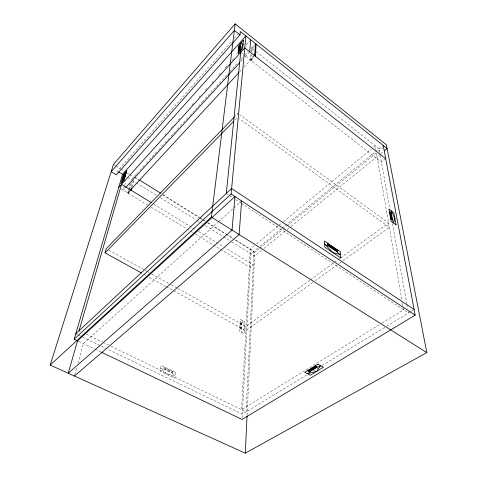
<?xml version="1.0" encoding="UTF-8"?>
<svg xmlns="http://www.w3.org/2000/svg" width="477" height="477" viewBox="0 0 477 477"><rect width="100%" height="100%" fill="white"/><g stroke="black" fill="none" stroke-linecap="round" stroke-linejoin="round"><path stroke-width="0.36" stroke-dasharray="2.38 1.79" d="M247.086 415.211L254.79 252.297L259.41 248.523M242.143 418.12L250.908 253.788L257.979 247.992M251.224 60.627L251.665 54.825M251.874 52.071L252.148 48.505L255.642 44.677M250.98 54.283L250.598 59.196A0.924 0.358 45.3 0 1 251.26 60.185A0.924 0.358 45.3 0 1 250.526 60.084M251.2 51.48L251.468 47.968L253.895 49.882M237.814 114.707L237.94 113.365L234.833 116.561M172.746 370.963L172.65 371.619L163.915 367.344L164.016 366.688M132.123 186.811L133.834 180.473M131.36 186.889L132.839 181.445M128.337 193.364L129.291 189.882M129.482 189.184L131.396 182.178M130.328 189.447L127.961 192.01A0.769 0.471 41.7 0 1 128.468 192.881A0.769 0.471 41.7 0 1 127.699 192.976L130.185 183.925M74.811 374.612L76.773 367.57M77.954 363.343L83.451 343.619L217.84 222.383M124.366 186.137L123.197 190.245L125.207 188.045M124.563 185.458L125.964 180.509M117.092 172.394L117.467 171.165L231.995 41.046M234.451 38.255L237.892 34.344M164.875 134.979L165.871 133.87M170.861 128.337L174.355 124.461M178.344 120.037L179.841 118.374M191.82 105.095L193.316 103.431M198.802 97.35L200.298 95.686M205.289 90.153L207.286 87.941M211.776 82.956L214.268 80.19M218.758 75.211L221.256 72.444M225.245 68.02L228.239 64.699M232.233 60.269L234.726 57.502M246.204 44.772L249.698 40.903M131.795 179.239L136.339 174.26M136.839 173.706L137.841 172.608M139.839 170.414L144.346 165.471M146.35 163.277L148.848 160.534M149.349 159.986L156.855 151.746M158.859 149.551L164.368 143.511M164.869 142.963L170.372 136.923M170.873 136.374L176.878 129.786M177.378 129.237L182.888 123.197M183.389 122.649L189.393 116.06M189.894 115.512L201.908 102.334M202.403 101.786L227.934 73.786M229.932 71.592L238.44 62.26M240.945 59.512L244.451 55.672M244.951 55.123L247.951 51.826M250.956 48.535L254.462 44.689M240.682 61.682L242.692 59.488M245.202 56.739L249.721 51.796M254.235 55.26L250.598 59.196L251.29 59.738M127.699 192.976L130.543 189.894M239.454 72.063L241.982 69.332M244.009 67.144L254.629 55.654M128.414 192.994L131.258 189.918M251.224 60.281L253.955 57.329M234.964 120.043L237.558 117.39M218.388 221.883L233.325 208.413M233.879 207.912L241.064 201.425M254.324 245.727L250.312 249.042L241.529 409.648L381.439 323.418M256.614 243.83L282.974 222.049M283.547 221.578L371.213 149.122M373.509 147.232L375.226 145.813L375.858 149.468M260.281 246.108L281.609 228.632M282.187 228.161L374.994 152.121M375.566 151.65L383.204 145.39M259.983 248.052L282.491 229.664M283.07 229.193L286.534 226.36M287.106 225.889L375.983 153.278M378.291 151.388L382.906 147.62M261.557 250.443L254.611 256.077L230.594 241.207M263.87 248.559L286.433 230.236M287.011 229.771L290.481 226.951M291.059 226.48L380.145 154.125M380.724 153.654L383.621 151.304M385.72 158.728L381.421 162.168L243.628 54.706M309.817 280.214L246.078 326.471L177.79 288.466M310.42 279.772L333.87 262.755M334.472 262.32L337.477 260.138M338.08 259.703L339.886 258.391M340.483 257.956L388.588 223.039L239.74 114.677M312.769 282.497L245.846 330.698L173.497 290.69M315.178 280.762L336.881 265.129M339.296 263.393L342.307 261.217M342.915 260.788L389.333 227.35L239.365 118.701M382.071 323.03L403.596 309.764L403.089 306.836M306.61 375.011L242.352 414.173L83.099 337.34M313.329 370.915L318.058 368.029M322.208 365.501L386.251 326.471M386.769 326.155L410.339 311.791M410.941 311.421L414.125 309.484M78.86 341.425L94.309 348.812M94.983 349.128L101.029 352.02M75.742 333.787L77.751 334.759M78.419 335.081L80.428 336.046M79.051 330.71L80.386 331.354M86.403 334.282L102.436 342.069M103.11 342.397L108.452 344.99M111.129 346.29L246.12 411.878L253.943 251.301L233.76 238.733M143.511 274.108L146.117 275.551M149.379 277.352L165.674 286.367M166.324 286.725L172.841 290.332M239.669 328.862L240.187 329.148L240.641 321.981L240.122 321.689M108.851 250.097L144.62 270.006M145.27 270.37L147.22 271.455M147.87 271.818L149.176 272.54M151.775 273.989L170.635 284.483M171.285 284.847L177.14 288.102M127.961 192.01L128.599 192.398M120.937 188.868L147.9 205.247M151.185 207.245L193.066 232.687M195.546 234.195L250.181 267.388L253.281 264.902L225.299 247.807M153.809 204.114L196.256 230.057M198.593 231.482L222.866 246.317M127.58 177.426L131.372 179.769M132.004 180.163L135.796 182.512M136.386 182.876L156.653 195.427M160.427 197.764L196.494 220.094M197.102 220.469L199.022 221.662M199.63 222.032L202.82 224.011M205.319 225.555L223.069 236.55M223.641 236.902L230.027 240.855M134.752 177.068L139.171 179.817M163.134 194.741L199.076 217.13M199.708 217.524L202.862 219.486M203.494 219.879L205.384 221.06M207.906 222.628L233.134 238.339M113.502 164.356L115.398 165.531M116.024 165.924L120.442 168.673M121.075 169.067L124.229 171.028M127.383 172.99L129.273 174.171M129.905 174.564L133.685 176.919M134.317 177.313L138.735 180.062M162.705 194.98L199.285 217.75M199.917 218.138L201.807 219.319M202.439 219.712L204.961 221.28M207.483 222.854L225.776 234.237M226.408 234.63L232.716 238.554M235.239 240.128L254.79 252.297M226.301 193.477L228.787 195.111M229.413 195.516L232.52 197.556M235.626 199.595L240.599 202.856M241.225 203.268L408.449 312.942L408.187 311.481M240.694 52.416L243.043 54.247M256.221 51.725L379.024 148.812L379.686 152.479M380.211 155.407L389.816 209.015M392.422 223.552L406.744 303.432M406.869 304.153L407.662 308.553M376.496 153.129L401.95 300.248M402.457 303.175L402.964 306.103M244.904 321.897L244.23 333.811L239.514 331.223L240.277 319.304L244.904 321.897M241.672 322.553L241.231 329.726L240.486 329.315L240.933 322.142L241.672 322.553M241.893 322.679L241.451 329.846L241.917 330.102L241.773 332.463L244.57 327.8L242.495 320.544L242.346 322.935L241.893 322.679M175.667 372.394L174.803 378.356L160.165 371.255L161.16 365.287L175.667 372.394M172.412 373.217L172.322 373.801L175.256 375.232L167.528 374.827L160.683 368.131L163.557 369.526L163.653 368.942L172.412 373.217M172.596 371.994L172.453 372.936L163.7 368.661L163.85 367.719L172.596 371.994"/><path stroke-width="0.72" d="M245.291 453.15L426.826 352.598L386.37 144.787L235.161 23.85L113.502 164.356L50.174 365.078L245.291 453.15L247.05 415.956M255.326 56.203L256.137 44.134M255.463 43.592L254.629 55.654A0.93 0.352 45.4 0 0 255.356 55.755A0.93 0.352 45.4 0 0 254.688 54.766L255.386 55.314M241.618 200.93L239.126 234.529L74.418 376.025M249.721 51.796L250.693 39.794M74.162 339.177L231.106 194.008L245.888 35.966L122.541 174.308L74.162 339.177L78.192 341.103M226.301 193.477L240.694 52.416M239.991 34.875L234.356 30.397L111.189 171.69L116.34 174.862L239.991 34.875L240.348 31.554L387.091 148.484L384.2 150.833M50.174 365.078L211.383 217.083L235.161 23.85M131.187 190.287L131.813 187.962M141.556 273.029L105.053 252.846L106.246 248.648L234.314 117.092M79.051 330.71L121.498 184.366L151.531 202.725M126.244 172.68L124.258 178.732L124.616 178.338M238.744 46.967L239.245 46.406L238.691 51.582L238.184 52.142M118.672 187.497L244.773 47.903L385.72 158.728M125.707 187.497L239.681 62.779M130.227 190.24L238.953 72.611M105.053 252.846L233.921 121.11M75.742 333.787L231.619 188.522L414.125 309.484M383.204 145.39L415.187 315.142L242.072 419.438L101.696 352.342M307.373 370.671L307.981 370.999L315.881 366.157L315.273 365.817M130.805 188.934L131.443 189.321M118.731 171.947L122.523 174.296M139.797 180.211L160.612 193.173M211.383 217.083L426.826 352.598M231.106 194.008L415.187 315.142M390.627 218.722L391.176 219.128L389.876 211.836L389.327 211.43M337.084 249.525L337.144 250.21L327.616 243.825L327.568 243.145M130.966 189.047A0.775 0.465 41.8 0 1 131.294 189.864A0.775 0.465 41.8 0 1 130.543 189.894M234.952 196.542L232.049 230.081L68.211 373.223L77.554 340.799L234.952 196.542M243.449 40.187L242.608 48.737L237.999 53.847L238.929 45.249L243.449 40.187M240.372 49.709L240.199 51.415L243.037 44.415L241.082 42.835L239.919 50.21L240.372 49.709M240.247 45.291L239.704 50.455L238.977 51.26L239.532 46.09L240.247 45.291M125.177 173.872L123.543 179.531L124.056 178.964L125.684 173.306L125.177 173.872M126.787 170.796L124.08 180.199L120.842 183.788L123.591 174.373L126.787 170.796M123.072 180.056L122.529 181.922L122.225 179.042L125.254 172.513L123.072 180.056M394.914 218.734L393.453 222.968L393 220.463L392.511 220.106L391.2 212.814L391.683 213.171L391.259 210.84L394.914 218.734M320.502 365.692L316.74 371.315L307.361 373.712L309.996 372.108L309.46 371.81L317.36 366.98L317.903 367.278L320.502 365.692M317.867 364.219L304.743 372.287L310.211 375.268L323.37 367.29L317.867 364.219M316.233 366.348L308.327 371.189L309.197 371.666L317.104 366.831L316.233 366.348M340.524 254.635L332.886 252.631L324.634 244.009L327.771 246.108L327.729 245.494L337.281 251.886L337.334 252.5L340.524 254.635M340.816 257.908L324.843 247.283L324.443 241.046L340.262 251.659L340.816 257.908M337.173 250.604L327.639 244.218L327.711 245.202L337.257 251.588L337.173 250.604M396.047 224.87L391.068 221.227L388.916 209.105L393.805 212.73L396.047 224.87M392.279 219.933L391.492 219.36L390.186 212.068L390.967 212.641L392.279 219.933"/></g></svg>
